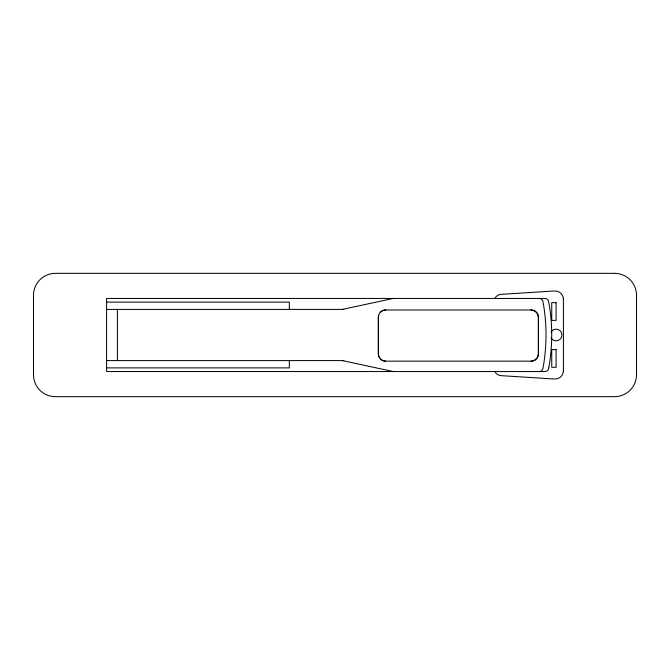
<?xml version="1.0" encoding="UTF-8"?>
<svg xmlns="http://www.w3.org/2000/svg" width="670" height="670" viewBox="0 0 670 670"><rect width="100%" height="100%" fill="white"/><g stroke="black" fill="none" stroke-linecap="round" stroke-linejoin="round"><path stroke-width="1" d="M342.328 309.414L393.248 298.452M538.73 298.452L539.769 298.502A3.995 3.978 -90 0 1 542.817 301.09L543.479 304.481A184.552 183.672 -90 0 1 543.479 365.519L542.817 368.91A3.995 3.978 -90 0 1 539.769 371.498M106.589 302.111L289.314 302.111L289.314 309.414M106.589 309.414L343.802 309.414M106.589 360.586L343.802 360.586M106.589 367.889L289.314 367.889L289.314 360.586M342.328 360.586L393.248 371.548M563.411 298.452L563.411 371.548M117.401 309.414L117.401 360.586M531.017 361.155A7.311 7.278 -90 0 0 538.286 353.844L538.286 317.295A7.311 7.278 -90 0 0 531.017 309.992M378.717 315.403A7.311 7.278 -90 0 0 378.475 317.295L378.475 353.844A7.311 7.278 -90 0 0 379.446 357.495M380.602 312.128A7.311 7.278 -90 0 1 385.744 309.992M385.744 361.155A7.311 7.278 -90 0 1 380.602 359.011M494.921 298.292A7.638 7.638 0 0 1 501.135 294.348L554.584 290.973A8.308 8.308 0 0 1 563.411 299.264M563.411 370.736A8.308 8.308 0 0 1 554.584 379.027L501.135 375.652A7.638 7.638 0 0 1 494.921 371.708M551.033 332.077A5.846 5.846 0 0 1 559.86 330.519A5.846 5.846 0 0 1 559.86 339.481A5.846 5.846 0 0 1 551.033 337.923M548.747 367.889L548.529 368.91A3.995 3.978 -90 0 1 544.434 371.548L106.589 371.548L106.589 298.452L544.434 298.452A3.995 3.978 -90 0 1 548.529 301.09L549.182 304.481A184.552 183.672 -90 0 1 549.182 365.519L548.747 367.889M614.574 273.327L55.426 273.327A21.926 21.926 0 0 0 33.5 295.261L33.5 374.739A21.926 21.926 0 0 0 55.426 396.673L614.574 396.673A21.926 21.926 0 0 0 636.5 374.739L636.5 295.261A21.926 21.926 0 0 0 614.574 273.327M556.1 302.681L551.737 302.681L551.737 320.386L556.1 320.386L556.1 302.681M531.226 309.992L385.535 309.992A7.311 7.278 -90 0 0 378.257 317.295L378.257 353.844A7.311 7.278 -90 0 0 385.535 361.155L531.226 361.155A7.311 7.278 -90 0 0 538.504 353.844L538.504 317.295A7.311 7.278 -90 0 0 531.226 309.992M556.1 349.614L551.737 349.614L551.737 367.319L556.1 367.319L556.1 349.614"/></g></svg>
